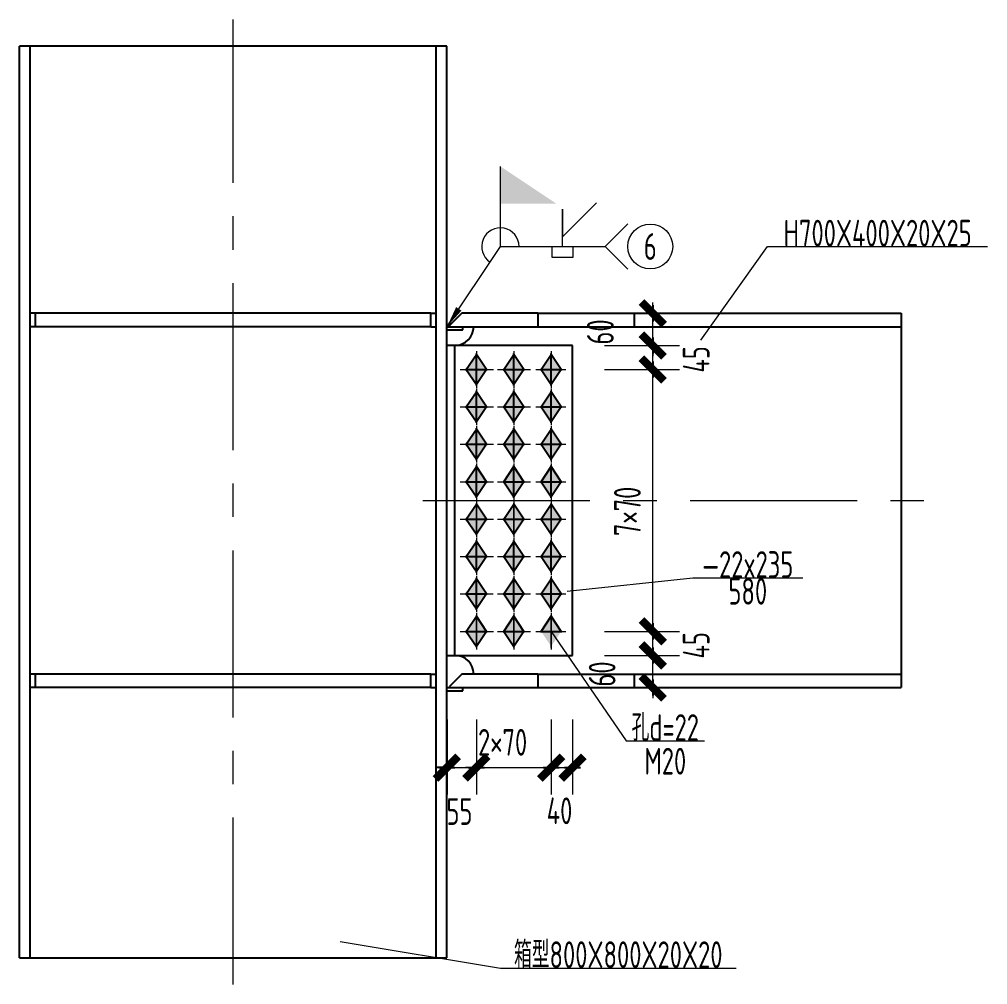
# Model space of a CAD drawing. Extents: x 31132 to 885236, y 345273 to 1212165.
# Drawn here: x 245077 to 252324, y 421964 to 429188 of the extents above; entities that cross this region are included whole.
import ezdxf
from ezdxf.enums import TextEntityAlignment as Align

# ---------------------------------------------------------------- set-up
doc = ezdxf.new("R2010")
doc.units = 0
doc.header["$LTSCALE"] = 1000
doc.linetypes.add('CENTER', pattern=[2, 1.25, -0.25, 0.25, -0.25])
doc.layers.get('0').update_dxf_attribs({"linetype": 'CONTINUOUS'})
doc.layers.add('AXIS', color=253, linetype='CENTER')
doc.styles.add('StTextStyle', font='yjkeng.shx', dxfattribs={"width": 0.7, "height": 250, "bigfont": 'yjkchn.shx'})
doc.styles.add('StTextStyleDim', font='yjkeng.shx', dxfattribs={"width": 0.7, "height": 50, "bigfont": 'yjkchn.shx'})

# ---------------------------------------------------------------- blocks, each defined once
blk = doc.blocks.new('Studio2')
blk.add_line((-200, 0), (200, 0))
blk.add_lwpolyline([(-106, -106, 60, 60, 0), (106, 106, 100, 100, 0)], format="xyseb")
blk = doc.blocks.new('_ArchTick')
at = {"color": 0, "linetype": 'ByBlock', "const_width": 0.5}
blk.add_lwpolyline([(-0.707, -0.707), (0.707, 0.707)], dxfattribs=at)

msp = doc.modelspace()

# ---------------------------------------------------------------- linework, layer by layer
at = {"color": 4, "linetype": 'ByBlock'}
for p, q in [((245077.26, 422163.86), (245077.26, 428987.86)), ((248277.26, 428987.86), (245077.26, 428987.86)), ((245157.26, 422163.86), (245157.26, 428987.86)), ((248197.26, 422163.86), (248197.26, 428987.86)), ((248277.26, 422163.86), (248277.26, 428987.86)), ((245197.26, 426987.86), (245157.26, 426987.86)), ((245197.26, 426887.86), (245197.26, 426987.86)), ((248157.26, 426987.86), (245197.26, 426987.86)), ((248157.26, 426887.86), (248157.26, 426987.86)), ((248157.26, 426987.86), (248197.26, 426987.86)), ((248277.26, 426887.86), (248366.01, 427020.99)), ((248389.26, 426987.86), (248297.26, 426895.86)), ((248957.26, 426987.86), (248389.26, 426987.86)), ((248957.26, 426987.86), (248957.26, 426887.86)), ((248957.26, 426987.86), (249677.26, 426987.86)), ((249457.26, 426987.86), (250017.26, 426987.86)), ((249677.26, 426987.86), (249677.26, 426887.86)), ((249677.26, 426987.86), (251677.26, 426987.86)), ((251677.26, 426987.86), (251677.26, 426887.86)), ((245197.26, 426887.86), (245157.26, 426887.86)), ((248157.26, 426887.86), (245197.26, 426887.86)), ((248157.26, 426887.86), (248197.26, 426887.86)), ((248277.26, 426887.86), (248397.26, 426887.86)), ((248297.26, 426895.86), (248297.26, 426887.86)), ((248297.26, 426887.86), (248957.26, 426887.86)), ((248397.26, 426863.86), (248397.26, 426887.86)), ((248957.26, 426887.86), (249677.26, 426887.86)), ((249677.26, 426887.86), (251677.26, 426887.86)), ((251677.26, 426887.86), (251677.26, 424287.86)), ((248277.26, 426863.86), (248397.26, 426863.86)), ((248337.26, 426747.86), (248277.26, 426747.86)), ((249217.26, 426747.86), (248277.26, 426747.86)), ((248337.26, 424427.86), (248337.26, 426747.86)), ((249217.26, 424427.86), (249217.26, 426747.86)), ((248422.26, 426567.86), (248497.26, 426680.36)), ((248497.26, 426447.86), (248497.26, 426687.86)), ((248497.26, 426447.86), (248497.26, 426687.86)), ((248497.26, 426447.86), (248497.26, 426687.86)), ((248572.26, 426567.86), (248497.26, 426680.36)), ((248702.26, 426567.86), (248777.26, 426680.36)), ((248777.26, 426447.86), (248777.26, 426687.86)), ((248777.26, 426447.86), (248777.26, 426687.86)), ((248777.26, 426447.86), (248777.26, 426687.86)), ((248852.26, 426567.86), (248777.26, 426680.36)), ((248982.26, 426567.86), (249057.26, 426680.36)), ((249057.26, 426447.86), (249057.26, 426687.86)), ((249057.26, 426447.86), (249057.26, 426687.86)), ((249057.26, 426447.86), (249057.26, 426687.86)), ((249132.26, 426567.86), (249057.26, 426680.36)), ((248417.26, 426567.86), (248577.26, 426567.86)), ((248417.26, 426567.86), (248577.26, 426567.86)), ((248417.26, 426567.86), (248577.26, 426567.86)), ((248422.26, 426567.86), (248497.26, 426455.36)), ((248572.26, 426567.86), (248497.26, 426455.36)), ((248697.26, 426567.86), (248857.26, 426567.86)), ((248697.26, 426567.86), (248857.26, 426567.86)), ((248697.26, 426567.86), (248857.26, 426567.86)), ((248702.26, 426567.86), (248777.26, 426455.36)), ((248852.26, 426567.86), (248777.26, 426455.36)), ((248977.26, 426567.86), (249137.26, 426567.86)), ((248977.26, 426567.86), (249137.26, 426567.86)), ((248977.26, 426567.86), (249137.26, 426567.86)), ((248982.26, 426567.86), (249057.26, 426455.36)), ((249132.26, 426567.86), (249057.26, 426455.36)), ((248422.26, 426287.86), (248497.26, 426400.36)), ((248497.26, 426167.86), (248497.26, 426407.86)), ((248497.26, 426167.86), (248497.26, 426407.86)), ((248497.26, 426167.86), (248497.26, 426407.86)), ((248572.26, 426287.86), (248497.26, 426400.36)), ((248702.26, 426287.86), (248777.26, 426400.36)), ((248777.26, 426167.86), (248777.26, 426407.86)), ((248777.26, 426167.86), (248777.26, 426407.86)), ((248777.26, 426167.86), (248777.26, 426407.86)), ((248852.26, 426287.86), (248777.26, 426400.36)), ((248982.26, 426287.86), (249057.26, 426400.36)), ((249057.26, 426167.86), (249057.26, 426407.86)), ((249057.26, 426167.86), (249057.26, 426407.86)), ((249057.26, 426167.86), (249057.26, 426407.86)), ((249132.26, 426287.86), (249057.26, 426400.36)), ((248417.26, 426287.86), (248577.26, 426287.86)), ((248417.26, 426287.86), (248577.26, 426287.86)), ((248417.26, 426287.86), (248577.26, 426287.86)), ((248422.26, 426287.86), (248497.26, 426175.36)), ((248572.26, 426287.86), (248497.26, 426175.36)), ((248697.26, 426287.86), (248857.26, 426287.86)), ((248697.26, 426287.86), (248857.26, 426287.86)), ((248697.26, 426287.86), (248857.26, 426287.86)), ((248702.26, 426287.86), (248777.26, 426175.36)), ((248852.26, 426287.86), (248777.26, 426175.36)), ((248977.26, 426287.86), (249137.26, 426287.86)), ((248977.26, 426287.86), (249137.26, 426287.86)), ((248977.26, 426287.86), (249137.26, 426287.86)), ((248982.26, 426287.86), (249057.26, 426175.36)), ((249132.26, 426287.86), (249057.26, 426175.36)), ((248422.26, 426007.86), (248497.26, 426120.36)), ((248497.26, 425887.86), (248497.26, 426127.86)), ((248497.26, 425887.86), (248497.26, 426127.86)), ((248497.26, 425887.86), (248497.26, 426127.86)), ((248572.26, 426007.86), (248497.26, 426120.36)), ((248702.26, 426007.86), (248777.26, 426120.36)), ((248777.26, 425887.86), (248777.26, 426127.86)), ((248777.26, 425887.86), (248777.26, 426127.86)), ((248777.26, 425887.86), (248777.26, 426127.86)), ((248852.26, 426007.86), (248777.26, 426120.36)), ((248982.26, 426007.86), (249057.26, 426120.36)), ((249057.26, 425887.86), (249057.26, 426127.86)), ((249057.26, 425887.86), (249057.26, 426127.86)), ((249057.26, 425887.86), (249057.26, 426127.86)), ((249132.26, 426007.86), (249057.26, 426120.36)), ((248417.26, 426007.86), (248577.26, 426007.86)), ((248417.26, 426007.86), (248577.26, 426007.86)), ((248417.26, 426007.86), (248577.26, 426007.86)), ((248422.26, 426007.86), (248497.26, 425895.36)), ((248572.26, 426007.86), (248497.26, 425895.36)), ((248697.26, 426007.86), (248857.26, 426007.86)), ((248697.26, 426007.86), (248857.26, 426007.86)), ((248697.26, 426007.86), (248857.26, 426007.86)), ((248702.26, 426007.86), (248777.26, 425895.36)), ((248852.26, 426007.86), (248777.26, 425895.36)), ((248977.26, 426007.86), (249137.26, 426007.86)), ((248977.26, 426007.86), (249137.26, 426007.86)), ((248977.26, 426007.86), (249137.26, 426007.86)), ((248982.26, 426007.86), (249057.26, 425895.36)), ((249132.26, 426007.86), (249057.26, 425895.36)), ((248422.26, 425727.86), (248497.26, 425840.36)), ((248497.26, 425607.86), (248497.26, 425847.86)), ((248497.26, 425607.86), (248497.26, 425847.86)), ((248497.26, 425607.86), (248497.26, 425847.86)), ((248572.26, 425727.86), (248497.26, 425840.36)), ((248702.26, 425727.86), (248777.26, 425840.36)), ((248777.26, 425607.86), (248777.26, 425847.86)), ((248777.26, 425607.86), (248777.26, 425847.86)), ((248777.26, 425607.86), (248777.26, 425847.86)), ((248852.26, 425727.86), (248777.26, 425840.36)), ((248982.26, 425727.86), (249057.26, 425840.36)), ((249057.26, 425607.86), (249057.26, 425847.86)), ((249057.26, 425607.86), (249057.26, 425847.86)), ((249057.26, 425607.86), (249057.26, 425847.86)), ((249132.26, 425727.86), (249057.26, 425840.36)), ((248417.26, 425727.86), (248577.26, 425727.86)), ((248417.26, 425727.86), (248577.26, 425727.86)), ((248417.26, 425727.86), (248577.26, 425727.86)), ((248422.26, 425727.86), (248497.26, 425615.36)), ((248572.26, 425727.86), (248497.26, 425615.36)), ((248697.26, 425727.86), (248857.26, 425727.86)), ((248697.26, 425727.86), (248857.26, 425727.86)), ((248697.26, 425727.86), (248857.26, 425727.86)), ((248702.26, 425727.86), (248777.26, 425615.36)), ((248852.26, 425727.86), (248777.26, 425615.36)), ((248977.26, 425727.86), (249137.26, 425727.86)), ((248977.26, 425727.86), (249137.26, 425727.86)), ((248977.26, 425727.86), (249137.26, 425727.86)), ((248982.26, 425727.86), (249057.26, 425615.36)), ((249132.26, 425727.86), (249057.26, 425615.36)), ((248422.26, 425447.86), (248497.26, 425560.36)), ((248572.26, 425447.86), (248497.26, 425560.36)), ((248702.26, 425447.86), (248777.26, 425560.36)), ((248852.26, 425447.86), (248777.26, 425560.36)), ((248982.26, 425447.86), (249057.26, 425560.36)), ((249132.26, 425447.86), (249057.26, 425560.36)), ((248417.26, 425447.86), (248577.26, 425447.86)), ((248417.26, 425447.86), (248577.26, 425447.86)), ((248417.26, 425447.86), (248577.26, 425447.86)), ((248422.26, 425447.86), (248497.26, 425335.36)), ((248572.26, 425447.86), (248497.26, 425335.36)), ((248697.26, 425447.86), (248857.26, 425447.86)), ((248697.26, 425447.86), (248857.26, 425447.86)), ((248697.26, 425447.86), (248857.26, 425447.86)), ((248702.26, 425447.86), (248777.26, 425335.36)), ((248852.26, 425447.86), (248777.26, 425335.36)), ((248977.26, 425447.86), (249137.26, 425447.86)), ((248977.26, 425447.86), (249137.26, 425447.86)), ((248977.26, 425447.86), (249137.26, 425447.86)), ((248982.26, 425447.86), (249057.26, 425335.36)), ((249132.26, 425447.86), (249057.26, 425335.36)), ((248422.26, 425167.86), (248497.26, 425280.36)), ((248497.26, 425047.86), (248497.26, 425287.86)), ((248497.26, 425047.86), (248497.26, 425287.86)), ((248497.26, 425047.86), (248497.26, 425287.86)), ((248572.26, 425167.86), (248497.26, 425280.36)), ((248702.26, 425167.86), (248777.26, 425280.36)), ((248777.26, 425047.86), (248777.26, 425287.86)), ((248777.26, 425047.86), (248777.26, 425287.86)), ((248777.26, 425047.86), (248777.26, 425287.86)), ((248852.26, 425167.86), (248777.26, 425280.36)), ((248982.26, 425167.86), (249057.26, 425280.36)), ((249057.26, 425047.86), (249057.26, 425287.86)), ((249057.26, 425047.86), (249057.26, 425287.86)), ((249057.26, 425047.86), (249057.26, 425287.86)), ((249132.26, 425167.86), (249057.26, 425280.36)), ((248417.26, 425167.86), (248577.26, 425167.86)), ((248417.26, 425167.86), (248577.26, 425167.86)), ((248417.26, 425167.86), (248577.26, 425167.86)), ((248422.26, 425167.86), (248497.26, 425055.36)), ((248572.26, 425167.86), (248497.26, 425055.36)), ((248697.26, 425167.86), (248857.26, 425167.86)), ((248697.26, 425167.86), (248857.26, 425167.86)), ((248697.26, 425167.86), (248857.26, 425167.86)), ((248702.26, 425167.86), (248777.26, 425055.36)), ((248852.26, 425167.86), (248777.26, 425055.36)), ((248977.26, 425167.86), (249137.26, 425167.86)), ((248977.26, 425167.86), (249137.26, 425167.86)), ((248977.26, 425167.86), (249137.26, 425167.86)), ((248982.26, 425167.86), (249057.26, 425055.36)), ((249132.26, 425167.86), (249057.26, 425055.36)), ((248497.26, 424767.86), (248497.26, 425007.86)), ((248497.26, 424767.86), (248497.26, 425007.86)), ((248497.26, 424767.86), (248497.26, 425007.86)), ((248777.26, 424767.86), (248777.26, 425007.86)), ((248777.26, 424767.86), (248777.26, 425007.86)), ((248777.26, 424767.86), (248777.26, 425007.86)), ((249057.26, 424767.86), (249057.26, 425007.86)), ((249057.26, 424767.86), (249057.26, 425007.86)), ((249057.26, 424767.86), (249057.26, 425007.86)), ((248422.26, 424887.86), (248497.26, 425000.36)), ((248572.26, 424887.86), (248497.26, 425000.36)), ((248702.26, 424887.86), (248777.26, 425000.36)), ((248852.26, 424887.86), (248777.26, 425000.36)), ((248982.26, 424887.86), (249057.26, 425000.36)), ((249132.26, 424887.86), (249057.26, 425000.36)), ((248417.26, 424887.86), (248577.26, 424887.86)), ((248422.26, 424887.86), (248497.26, 424775.36)), ((248572.26, 424887.86), (248497.26, 424775.36)), ((248697.26, 424887.86), (248857.26, 424887.86)), ((248697.26, 424887.86), (248857.26, 424887.86)), ((248697.26, 424887.86), (248857.26, 424887.86)), ((248702.26, 424887.86), (248777.26, 424775.36)), ((248852.26, 424887.86), (248777.26, 424775.36)), ((248977.26, 424887.86), (249137.26, 424887.86)), ((248977.26, 424887.86), (249137.26, 424887.86)), ((248977.26, 424887.86), (249137.26, 424887.86)), ((248982.26, 424887.86), (249057.26, 424775.36)), ((249132.26, 424887.86), (249057.26, 424775.36)), ((248422.26, 424607.86), (248497.26, 424720.36)), ((248572.26, 424607.86), (248497.26, 424720.36)), ((248702.26, 424607.86), (248777.26, 424720.36)), ((248852.26, 424607.86), (248777.26, 424720.36)), ((248982.26, 424607.86), (249057.26, 424720.36)), ((249132.26, 424607.86), (249057.26, 424720.36)), ((248417.26, 424607.86), (248577.26, 424607.86)), ((248417.26, 424607.86), (248577.26, 424607.86)), ((248417.26, 424607.86), (248577.26, 424607.86)), ((248422.26, 424607.86), (248497.26, 424495.36)), ((248572.26, 424607.86), (248497.26, 424495.36)), ((248697.26, 424607.86), (248857.26, 424607.86)), ((248697.26, 424607.86), (248857.26, 424607.86)), ((248697.26, 424607.86), (248857.26, 424607.86)), ((248702.26, 424607.86), (248777.26, 424495.36)), ((248852.26, 424607.86), (248777.26, 424495.36)), ((248977.26, 424607.86), (249137.26, 424607.86)), ((248277.26, 424427.86), (248337.26, 424427.86)), ((248277.26, 424427.86), (249217.26, 424427.86)), ((245197.26, 424287.86), (245157.26, 424287.86)), ((245197.26, 424187.86), (245197.26, 424287.86)), ((248157.26, 424287.86), (245197.26, 424287.86)), ((248157.26, 424187.86), (248157.26, 424287.86)), ((248157.26, 424287.86), (248197.26, 424287.86)), ((248389.26, 424287.86), (248297.26, 424195.86)), ((248957.26, 424287.86), (248389.26, 424287.86)), ((248957.26, 424287.86), (248957.26, 424187.86)), ((248957.26, 424287.86), (249677.26, 424287.86)), ((249677.26, 424287.86), (249677.26, 424187.86)), ((249677.26, 424287.86), (251677.26, 424287.86)), ((251677.26, 424287.86), (251677.26, 424187.86)), ((245197.26, 424187.86), (245157.26, 424187.86)), ((248157.26, 424187.86), (245197.26, 424187.86)), ((248157.26, 424187.86), (248197.26, 424187.86)), ((248277.26, 424187.86), (248397.26, 424187.86)), ((248277.26, 424163.86), (248397.26, 424163.86)), ((248297.26, 424195.86), (248297.26, 424187.86)), ((248297.26, 424187.86), (248957.26, 424187.86)), ((248397.26, 424163.86), (248397.26, 424187.86)), ((248957.26, 424187.86), (249677.26, 424187.86)), ((249457.26, 424187.86), (250017.26, 424187.86)), ((249677.26, 424187.86), (251677.26, 424187.86)), ((248277.26, 423947.86), (248277.26, 423387.86)), ((248277.26, 423587.86), (248197.26, 423587.86)), ((245077.26, 422163.86), (248277.26, 422163.86))]:
    msp.add_line(p, q, dxfattribs=at)
at = {"color": 4, "linetype": 'ByBlock', "lineweight": 13}
for p, q in [((248677.26, 427487.86), (248677.26, 428087.86)), ((249141.26, 427559.86), (249395.81, 427814.42)), ((249141.26, 427487.86), (249141.26, 427767.86)), ((249141.26, 427767.86), (249141.26, 427559.86)), ((249630.96, 427657.57), (249461.26, 427487.86)), ((248277.26, 426887.86), (248677.26, 427487.86)), ((248677.26, 427487.86), (249461.26, 427487.86)), ((249061.26, 427487.86), (249061.26, 427407.86)), ((249221.26, 427407.86), (249221.26, 427487.86)), ((249461.26, 427487.86), (249630.96, 427318.16)), ((250177.26, 426787.86), (250677.26, 427487.86)), ((250677.26, 427487.86), (252323.66, 427487.86)), ((249061.26, 427407.86), (249221.26, 427407.86)), ((249817.26, 426987.86), (249817.26, 427067.86)), ((249817.26, 426747.86), (249817.26, 426987.86)), ((249457.26, 426747.86), (250017.26, 426747.86)), ((249457.26, 426747.86), (250017.26, 426747.86)), ((249817.26, 426567.86), (249817.26, 426747.86)), ((249817.26, 426747.86), (249817.26, 426667.86)), ((248497.26, 426704.48), (248497.26, 426431.25)), ((248777.26, 426704.48), (248777.26, 426431.25)), ((249057.26, 426704.48), (249057.26, 426431.25)), ((248375.66, 426567.86), (248624.4, 426567.86)), ((248655.38, 426567.86), (248903.72, 426567.86)), ((248941.36, 426567.86), (249167.24, 426567.86)), ((249457.26, 426567.86), (250017.26, 426567.86)), ((249457.26, 426567.86), (250017.26, 426567.86)), ((249817.26, 424607.86), (249817.26, 426567.86)), ((248497.26, 426424.48), (248497.26, 426151.25)), ((248777.26, 426424.48), (248777.26, 426151.25)), ((249057.26, 426424.48), (249057.26, 426151.25)), ((248375.66, 426287.86), (248624.4, 426287.86)), ((248655.38, 426287.86), (248903.72, 426287.86)), ((248941.36, 426287.86), (249167.24, 426287.86)), ((248497.26, 426144.48), (248497.26, 425871.25)), ((248777.26, 426144.48), (248777.26, 425871.25)), ((249057.26, 426144.48), (249057.26, 425871.25)), ((248375.66, 426007.86), (248624.4, 426007.86)), ((248655.38, 426007.86), (248903.72, 426007.86)), ((248941.36, 426007.86), (249167.24, 426007.86)), ((248497.26, 425864.48), (248497.26, 425591.25)), ((248777.26, 425864.48), (248777.26, 425591.25)), ((249057.26, 425864.48), (249057.26, 425591.25)), ((248375.66, 425727.86), (248624.4, 425727.86)), ((248655.38, 425727.86), (248903.72, 425727.86)), ((248941.36, 425727.86), (249167.24, 425727.86)), ((248497.26, 425584.48), (248497.26, 425311.25)), ((248777.26, 425584.48), (248777.26, 425311.25)), ((249057.26, 425584.48), (249057.26, 425311.25)), ((248497.26, 425327.86), (248497.26, 425567.86)), ((248497.26, 425327.86), (248497.26, 425567.86)), ((248497.26, 425327.86), (248497.26, 425567.86)), ((248777.26, 425327.86), (248777.26, 425567.86)), ((248777.26, 425327.86), (248777.26, 425567.86)), ((248777.26, 425327.86), (248777.26, 425567.86)), ((249057.26, 425327.86), (249057.26, 425567.86)), ((249057.26, 425327.86), (249057.26, 425567.86)), ((249057.26, 425327.86), (249057.26, 425567.86)), ((248375.66, 425447.86), (248624.4, 425447.86)), ((248655.38, 425447.86), (248903.72, 425447.86)), ((248941.36, 425447.86), (249167.24, 425447.86)), ((248497.26, 425304.48), (248497.26, 425031.25)), ((248777.26, 425304.48), (248777.26, 425031.25)), ((249057.26, 425304.48), (249057.26, 425031.25)), ((248375.66, 425167.86), (248624.4, 425167.86)), ((248655.38, 425167.86), (248903.72, 425167.86)), ((248941.36, 425167.86), (249167.24, 425167.86)), ((248497.26, 425024.48), (248497.26, 424751.25)), ((248497.26, 425024.48), (248497.26, 424751.25)), ((248777.26, 425024.48), (248777.26, 424751.25)), ((249057.26, 425024.48), (249057.26, 424751.25)), ((249177.26, 424907.86), (250117.26, 425007.86)), ((250117.26, 425007.86), (250940.46, 425007.86)), ((248375.38, 424887.86), (248623.72, 424887.86)), ((248655.38, 424887.86), (248903.72, 424887.86)), ((248941.36, 424887.86), (249167.24, 424887.86)), ((248497.26, 424744.48), (248497.26, 424471.25)), ((248497.26, 424487.86), (248497.26, 424727.86)), ((248497.26, 424487.86), (248497.26, 424727.86)), ((248497.26, 424487.86), (248497.26, 424727.86)), ((248777.26, 424744.48), (248777.26, 424471.25)), ((248777.26, 424487.86), (248777.26, 424727.86)), ((248777.26, 424487.86), (248777.26, 424727.86)), ((248777.26, 424487.86), (248777.26, 424727.86)), ((249057.26, 424744.48), (249057.26, 424471.25)), ((249057.26, 424487.86), (249057.26, 424727.86)), ((249057.26, 424487.86), (249057.26, 424727.86)), ((249057.26, 424487.86), (249057.26, 424727.86)), ((248375.66, 424607.86), (248624.4, 424607.86)), ((248655.38, 424607.86), (248903.72, 424607.86)), ((248941.36, 424607.86), (249167.24, 424607.86)), ((249057.26, 424607.86), (249617.26, 423787.86)), ((249457.26, 424607.86), (250017.26, 424607.86)), ((249457.26, 424607.86), (250017.26, 424607.86)), ((249817.26, 424427.86), (249817.26, 424607.86)), ((249817.26, 424427.86), (249817.26, 424507.86)), ((249457.26, 424427.86), (250017.26, 424427.86)), ((249457.26, 424427.86), (250017.26, 424427.86)), ((249817.26, 424187.86), (249817.26, 424427.86)), ((249817.26, 424187.86), (249817.26, 424107.86)), ((248497.26, 423947.86), (248497.26, 423387.86)), ((248497.26, 423947.86), (248497.26, 423387.86)), ((249057.26, 423947.86), (249057.26, 423387.86)), ((249057.26, 423947.86), (249057.26, 423387.86)), ((249217.26, 423947.86), (249217.26, 423387.86)), ((249617.26, 423787.86), (250205.26, 423787.86)), ((248277.26, 423587.86), (248497.26, 423587.86)), ((248497.26, 423587.86), (248417.26, 423587.86)), ((248497.26, 423587.86), (248577.26, 423587.86)), ((248497.26, 423587.86), (249057.26, 423587.86)), ((249057.26, 423587.86), (249137.26, 423587.86)), ((249057.26, 423587.86), (249217.26, 423587.86)), ((247477.26, 422287.86), (248677.26, 422087.86)), ((248677.26, 422087.86), (250441.26, 422087.86))]:
    msp.add_line(p, q, dxfattribs=at)
msp.add_lwpolyline([(248277.26, 426887.86, 0, 48, 0), (248366.01, 427020.99, 48, 48, 0)], format="xyseb", dxfattribs=at)
msp.add_circle((249798.96, 427487.86), 168, dxfattribs=at)
msp.add_arc((248677.26, 427487.86), 140, 0, 236.309932, dxfattribs=at)
at = {"color": 4, "linetype": 'ByBlock'}
for centre, start, end in [((248337.26, 426887.86), 270, 0), ((248337.26, 426887.86), 270, 0), ((248337.26, 424287.86), 0, 90)]:
    msp.add_arc(centre, 140, start, end, dxfattribs=at)
at = {"color": 4, "linetype": 'ByBlock', "lineweight": 13}
msp.add_solid([(248677.26, 428087.86), (248677.26, 427807.86), (249097.26, 427807.86)], dxfattribs=at)
at = {"color": 4, "linetype": 'ByBlock'}
for points in [[(248422.26, 426567.86), (248497.26, 426680.36), (248497.26, 426455.36), (248572.26, 426567.86)], [(248702.26, 426567.86), (248777.26, 426680.36), (248777.26, 426455.36), (248852.26, 426567.86)], [(248982.26, 426567.86), (249057.26, 426680.36), (249057.26, 426455.36), (249132.26, 426567.86)], [(248457.26, 426567.86), (248497.26, 426647.86), (248497.26, 426487.86), (248537.26, 426567.86)], [(248457.26, 426567.86), (248497.26, 426647.86), (248497.26, 426487.86), (248537.26, 426567.86)], [(248457.26, 426567.86), (248497.26, 426647.86), (248497.26, 426487.86), (248537.26, 426567.86)], [(248737.26, 426567.86), (248777.26, 426647.86), (248777.26, 426487.86), (248817.26, 426567.86)], [(248737.26, 426567.86), (248777.26, 426647.86), (248777.26, 426487.86), (248817.26, 426567.86)], [(248737.26, 426567.86), (248777.26, 426647.86), (248777.26, 426487.86), (248817.26, 426567.86)], [(249017.26, 426567.86), (249057.26, 426647.86), (249057.26, 426487.86), (249097.26, 426567.86)], [(249017.26, 426567.86), (249057.26, 426647.86), (249057.26, 426487.86), (249097.26, 426567.86)], [(249017.26, 426567.86), (249057.26, 426647.86), (249057.26, 426487.86), (249097.26, 426567.86)], [(248422.26, 426287.86), (248497.26, 426400.36), (248497.26, 426175.36), (248572.26, 426287.86)], [(248702.26, 426287.86), (248777.26, 426400.36), (248777.26, 426175.36), (248852.26, 426287.86)], [(248982.26, 426287.86), (249057.26, 426400.36), (249057.26, 426175.36), (249132.26, 426287.86)], [(248457.26, 426287.86), (248497.26, 426367.86), (248497.26, 426207.86), (248537.26, 426287.86)], [(248457.26, 426287.86), (248497.26, 426367.86), (248497.26, 426207.86), (248537.26, 426287.86)], [(248457.26, 426287.86), (248497.26, 426367.86), (248497.26, 426207.86), (248537.26, 426287.86)], [(248737.26, 426287.86), (248777.26, 426367.86), (248777.26, 426207.86), (248817.26, 426287.86)], [(248737.26, 426287.86), (248777.26, 426367.86), (248777.26, 426207.86), (248817.26, 426287.86)], [(248737.26, 426287.86), (248777.26, 426367.86), (248777.26, 426207.86), (248817.26, 426287.86)], [(249017.26, 426287.86), (249057.26, 426367.86), (249057.26, 426207.86), (249097.26, 426287.86)], [(249017.26, 426287.86), (249057.26, 426367.86), (249057.26, 426207.86), (249097.26, 426287.86)], [(249017.26, 426287.86), (249057.26, 426367.86), (249057.26, 426207.86), (249097.26, 426287.86)], [(248422.26, 426007.86), (248497.26, 426120.36), (248497.26, 425895.36), (248572.26, 426007.86)], [(248702.26, 426007.86), (248777.26, 426120.36), (248777.26, 425895.36), (248852.26, 426007.86)], [(248982.26, 426007.86), (249057.26, 426120.36), (249057.26, 425895.36), (249132.26, 426007.86)], [(248457.26, 426007.86), (248497.26, 426087.86), (248497.26, 425927.86), (248537.26, 426007.86)], [(248457.26, 426007.86), (248497.26, 426087.86), (248497.26, 425927.86), (248537.26, 426007.86)], [(248457.26, 426007.86), (248497.26, 426087.86), (248497.26, 425927.86), (248537.26, 426007.86)], [(248737.26, 426007.86), (248777.26, 426087.86), (248777.26, 425927.86), (248817.26, 426007.86)], [(248737.26, 426007.86), (248777.26, 426087.86), (248777.26, 425927.86), (248817.26, 426007.86)], [(248737.26, 426007.86), (248777.26, 426087.86), (248777.26, 425927.86), (248817.26, 426007.86)], [(249017.26, 426007.86), (249057.26, 426087.86), (249057.26, 425927.86), (249097.26, 426007.86)], [(249017.26, 426007.86), (249057.26, 426087.86), (249057.26, 425927.86), (249097.26, 426007.86)], [(249017.26, 426007.86), (249057.26, 426087.86), (249057.26, 425927.86), (249097.26, 426007.86)], [(248422.26, 425727.86), (248497.26, 425840.36), (248497.26, 425615.36), (248572.26, 425727.86)], [(248457.26, 425727.86), (248497.26, 425807.86), (248497.26, 425647.86), (248537.26, 425727.86)], [(248457.26, 425727.86), (248497.26, 425807.86), (248497.26, 425647.86), (248537.26, 425727.86)], [(248457.26, 425727.86), (248497.26, 425807.86), (248497.26, 425647.86), (248537.26, 425727.86)], [(248702.26, 425727.86), (248777.26, 425840.36), (248777.26, 425615.36), (248852.26, 425727.86)], [(248737.26, 425727.86), (248777.26, 425807.86), (248777.26, 425647.86), (248817.26, 425727.86)], [(248737.26, 425727.86), (248777.26, 425807.86), (248777.26, 425647.86), (248817.26, 425727.86)], [(248737.26, 425727.86), (248777.26, 425807.86), (248777.26, 425647.86), (248817.26, 425727.86)], [(248982.26, 425727.86), (249057.26, 425840.36), (249057.26, 425615.36), (249132.26, 425727.86)], [(249017.26, 425727.86), (249057.26, 425807.86), (249057.26, 425647.86), (249097.26, 425727.86)], [(249017.26, 425727.86), (249057.26, 425807.86), (249057.26, 425647.86), (249097.26, 425727.86)], [(249017.26, 425727.86), (249057.26, 425807.86), (249057.26, 425647.86), (249097.26, 425727.86)], [(248422.26, 425447.86), (248497.26, 425560.36), (248497.26, 425335.36), (248572.26, 425447.86)], [(248457.26, 425447.86), (248497.26, 425527.86), (248497.26, 425367.86), (248537.26, 425447.86)], [(248457.26, 425447.86), (248497.26, 425527.86), (248497.26, 425367.86), (248537.26, 425447.86)], [(248457.26, 425447.86), (248497.26, 425527.86), (248497.26, 425367.86), (248537.26, 425447.86)], [(248702.26, 425447.86), (248777.26, 425560.36), (248777.26, 425335.36), (248852.26, 425447.86)], [(248737.26, 425447.86), (248777.26, 425527.86), (248777.26, 425367.86), (248817.26, 425447.86)], [(248737.26, 425447.86), (248777.26, 425527.86), (248777.26, 425367.86), (248817.26, 425447.86)], [(248737.26, 425447.86), (248777.26, 425527.86), (248777.26, 425367.86), (248817.26, 425447.86)], [(248982.26, 425447.86), (249057.26, 425560.36), (249057.26, 425335.36), (249132.26, 425447.86)], [(249017.26, 425447.86), (249057.26, 425527.86), (249057.26, 425367.86), (249097.26, 425447.86)], [(249017.26, 425447.86), (249057.26, 425527.86), (249057.26, 425367.86), (249097.26, 425447.86)], [(249017.26, 425447.86), (249057.26, 425527.86), (249057.26, 425367.86), (249097.26, 425447.86)], [(248422.26, 425167.86), (248497.26, 425280.36), (248497.26, 425055.36), (248572.26, 425167.86)], [(248457.26, 425167.86), (248497.26, 425247.86), (248497.26, 425087.86), (248537.26, 425167.86)], [(248457.26, 425167.86), (248497.26, 425247.86), (248497.26, 425087.86), (248537.26, 425167.86)], [(248457.26, 425167.86), (248497.26, 425247.86), (248497.26, 425087.86), (248537.26, 425167.86)], [(248702.26, 425167.86), (248777.26, 425280.36), (248777.26, 425055.36), (248852.26, 425167.86)], [(248737.26, 425167.86), (248777.26, 425247.86), (248777.26, 425087.86), (248817.26, 425167.86)], [(248737.26, 425167.86), (248777.26, 425247.86), (248777.26, 425087.86), (248817.26, 425167.86)], [(248737.26, 425167.86), (248777.26, 425247.86), (248777.26, 425087.86), (248817.26, 425167.86)], [(248982.26, 425167.86), (249057.26, 425280.36), (249057.26, 425055.36), (249132.26, 425167.86)], [(249017.26, 425167.86), (249057.26, 425247.86), (249057.26, 425087.86), (249097.26, 425167.86)], [(249017.26, 425167.86), (249057.26, 425247.86), (249057.26, 425087.86), (249097.26, 425167.86)], [(249017.26, 425167.86), (249057.26, 425247.86), (249057.26, 425087.86), (249097.26, 425167.86)], [(248422.26, 424887.86), (248497.26, 425000.36), (248497.26, 424775.36), (248572.26, 424887.86)], [(248457.26, 424887.86), (248497.26, 424967.86), (248497.26, 424807.86), (248537.26, 424887.86)], [(248457.26, 424887.86), (248497.26, 424967.86), (248497.26, 424807.86), (248537.26, 424887.86)], [(248457.26, 424887.86), (248497.26, 424967.86), (248497.26, 424807.86), (248537.26, 424887.86)], [(248702.26, 424887.86), (248777.26, 425000.36), (248777.26, 424775.36), (248852.26, 424887.86)], [(248737.26, 424887.86), (248777.26, 424967.86), (248777.26, 424807.86), (248817.26, 424887.86)], [(248737.26, 424887.86), (248777.26, 424967.86), (248777.26, 424807.86), (248817.26, 424887.86)], [(248737.26, 424887.86), (248777.26, 424967.86), (248777.26, 424807.86), (248817.26, 424887.86)], [(248982.26, 424887.86), (249057.26, 425000.36), (249057.26, 424775.36), (249132.26, 424887.86)], [(249017.26, 424887.86), (249057.26, 424967.86), (249057.26, 424807.86), (249097.26, 424887.86)], [(249017.26, 424887.86), (249057.26, 424967.86), (249057.26, 424807.86), (249097.26, 424887.86)], [(249017.26, 424887.86), (249057.26, 424967.86), (249057.26, 424807.86), (249097.26, 424887.86)], [(248422.26, 424607.86), (248497.26, 424720.36), (248497.26, 424495.36), (248572.26, 424607.86)], [(248702.26, 424607.86), (248777.26, 424720.36), (248777.26, 424495.36), (248852.26, 424607.86)], [(248982.26, 424607.86), (249057.26, 424720.36), (249057.26, 424495.36), (249132.26, 424607.86)], [(248457.26, 424607.86), (248497.26, 424687.86), (248497.26, 424527.86), (248537.26, 424607.86)], [(248457.26, 424607.86), (248497.26, 424687.86), (248497.26, 424527.86), (248537.26, 424607.86)], [(248457.26, 424607.86), (248497.26, 424687.86), (248497.26, 424527.86), (248537.26, 424607.86)], [(248737.26, 424607.86), (248777.26, 424687.86), (248777.26, 424527.86), (248817.26, 424607.86)], [(248737.26, 424607.86), (248777.26, 424687.86), (248777.26, 424527.86), (248817.26, 424607.86)], [(248737.26, 424607.86), (248777.26, 424687.86), (248777.26, 424527.86), (248817.26, 424607.86)], [(249017.26, 424607.86), (249057.26, 424687.86), (249057.26, 424527.86), (249097.26, 424607.86)], [(249017.26, 424607.86), (249057.26, 424687.86), (249057.26, 424527.86), (249097.26, 424607.86)], [(249017.26, 424607.86), (249057.26, 424687.86), (249057.26, 424527.86), (249097.26, 424607.86)]]:
    msp.add_solid(points, dxfattribs=at)
at = {"layer": 'AXIS', "lineweight": 9}
for p, q in [((246677.26, 421963.86), (246677.26, 429187.86)), ((248097.26, 425587.86), (251877.26, 425587.86))]:
    msp.add_line(p, q, dxfattribs=at)

# ---------------------------------------------------------------- block references
at = {"color": 4, "linetype": 'ByBlock', "lineweight": 13, "rotation": 270}
for name, p, xscale, yscale, zscale in [('_ArchTick', (249817.26, 426987.86), 120, 120, 120), ('_ArchTick', (249817.26, 426747.86), 120, 120, 120), ('Studio2', (249817.26, 426747.86), 0.3, 0.3, 0.3), ('_ArchTick', (249817.26, 426567.86), 120, 120, 120), ('Studio2', (249817.26, 426567.86), 0.3, 0.3, 0.3), ('_ArchTick', (249817.26, 424607.86), 120, 120, 120), ('Studio2', (249817.26, 424607.86), 0.3, 0.3, 0.3), ('_ArchTick', (249817.26, 424427.86), 120, 120, 120), ('Studio2', (249817.26, 424427.86), 0.3, 0.3, 0.3), ('_ArchTick', (249817.26, 424187.86), 120, 120, 120)]:
    msp.add_blockref(name, p, dxfattribs=dict(at, xscale=xscale, yscale=yscale, zscale=zscale))
at = {"color": 4, "linetype": 'ByBlock', "xscale": 0.3, "yscale": 0.3, "zscale": 0.3, "rotation": 270}
for p in [(249817.26, 426987.86), (249817.26, 424187.86)]:
    msp.add_blockref('Studio2', p, dxfattribs=at)
at = {"color": 4, "linetype": 'ByBlock', "lineweight": 13}
for name, p, xscale, yscale, zscale in [('_ArchTick', (248277.26, 423587.86), 120, 120, 120), ('_ArchTick', (248497.26, 423587.86), 120, 120, 120), ('_ArchTick', (249057.26, 423587.86), 120, 120, 120), ('_ArchTick', (249217.26, 423587.86), 120, 120, 120), ('Studio2', (248277.26, 423587.86), 0.3, 0.3, 0.3), ('Studio2', (248497.26, 423587.86), 0.3, 0.3, 0.3), ('Studio2', (249057.26, 423587.86), 0.3, 0.3, 0.3), ('Studio2', (249217.26, 423587.86), 0.3, 0.3, 0.3)]:
    msp.add_blockref(name, p, dxfattribs=dict(at, xscale=xscale, yscale=yscale, zscale=zscale))

# ---------------------------------------------------------------- texts
at = {"color": 4, "linetype": 'ByBlock', "lineweight": 13, "style": 'StTextStyle', "width": 0.7}
for s, p in [('H700X400X20X25', (251500.46, 427487.86)), ('—22x235', (250528.86, 425007.86)), ('孔d=22', (249911.26, 423787.86)), ('箱型800X800X20X20', (249559.26, 422087.86))]:
    msp.add_text(s, height=200, dxfattribs=at).set_placement(p, align=Align.CENTER)
msp.add_text('6', height=200, dxfattribs=at).set_placement((249798.96, 427487.86), align=Align.MIDDLE_CENTER)
at = {"color": 4, "linetype": 'ByBlock', "lineweight": 13, "style": 'StTextStyleDim', "width": 0.7}
for s, p in [('60', (249525.48, 426754.53)), ('45', (250242.52, 426544.53)), ('7×70', (249727.73, 425320.71)), ('45', (250242.52, 424404.53)), ('60', (249538.87, 424194.53))]:
    msp.add_text(s, height=200, rotation=90, dxfattribs=at).set_placement(p)
at = {"color": 4, "linetype": 'ByBlock', "lineweight": 13, "style": 'StTextStyle', "width": 0.7}
for s, p in [('580', (250528.86, 425007.86)), ('M20', (249911.26, 423735.88))]:
    msp.add_text(s, height=200, dxfattribs=at).set_placement(p, align=Align.TOP_CENTER)
at = {"color": 4, "linetype": 'ByBlock', "lineweight": 13, "style": 'StTextStyleDim', "width": 0.7}
for s, p in [('2×70', (248510.1, 423677.39)), ('55', (248273.92, 423159.34)), ('40', (249023.92, 423164.7))]:
    msp.add_text(s, height=200, dxfattribs=at).set_placement(p)

doc.saveas('drawing.dxf')
